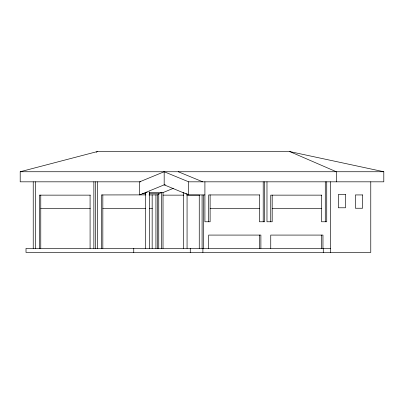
<?xml version="1.0" encoding="UTF-8"?>
<svg xmlns="http://www.w3.org/2000/svg" width="404" height="404" viewBox="0 0 404 404"><rect width="100%" height="100%" fill="white"/><g stroke="black" fill="none" stroke-linecap="round" stroke-linejoin="round"><path stroke-width="0.61" d="M96.268 152.273L97.308 151.566L289.724 151.566L383.8 171.74L383.8 181.825L188.668 181.825L164.175 171.74L139.688 181.825L139.688 194.885L164.175 184.85L165.398 184.85M149.384 193.728L158.752 193.728L161.58 192.567L161.58 248.399M149.026 194.94L157.373 194.885L159.07 194.188M149.086 192.567L163.024 192.567L173.301 188.36M140.597 181.825L20.2 181.825L20.2 171.74L97.308 151.566M20.2 171.74L383.8 171.74M145.339 192.567L147.213 192.567M183.017 192.612L183.977 192.612M142.516 193.728L145.637 193.728M185.84 193.774L187.092 193.774M145.935 194.885L101.394 194.94L101.394 248.399M164.175 171.74L164.175 184.85L188.668 194.94L204.909 194.94M259.636 194.94L208.676 194.94L208.676 221.771M90.279 195.142L39.319 195.142L39.319 248.399M163.024 195.142L183.744 195.142M186.885 195.142L199.445 195.142M321.705 195.142L270.746 195.142L270.746 221.771M40.764 208.454L90.279 208.454M102.833 208.454L145.455 208.454M149.217 208.454L152.353 208.454M210.12 208.454L259.636 208.454M272.19 208.454L321.705 208.454M330.497 248.399L26.013 248.399L26.013 252.434L370.771 252.434L370.771 181.825M178.255 171.74L202.742 181.825M289.724 151.566L336.305 171.74L336.305 181.825M330.497 181.825L330.497 252.434M326.73 181.825L326.73 221.771L321.518 221.771L321.518 195.142M325.286 181.825L325.286 221.771M323.276 248.399L323.276 252.434M322.963 248.399L322.963 235.083L270.746 235.083L270.746 248.399M321.518 235.083L321.518 248.399M272.19 195.142L272.19 221.771L266.978 221.771L266.978 181.825M264.655 181.825L264.655 221.771L259.444 221.771L259.444 194.94M263.211 181.825L263.211 221.771M260.888 248.399L260.888 235.083L208.676 235.083L208.676 248.399M259.444 235.083L259.444 248.399M210.12 194.94L210.12 221.771L204.909 221.771L204.909 181.825M203.525 195.031L203.525 248.399M202.899 248.399L202.899 252.434M202.081 195.031L202.081 248.399M199.258 195.117L199.258 248.399M190.269 248.399L190.269 252.434M188.668 181.825L188.668 194.94M187.067 194.364L187.067 248.399M183.3 192.481L183.3 248.399M163.024 192.567L163.024 248.399M158.752 193.728L158.752 248.399M157.373 194.885L157.373 248.399M155.929 194.885L155.929 248.399M152.162 194.94L152.162 248.399M149.52 191.855L149.52 248.399M145.485 193.112L145.485 248.399M133.754 248.399L133.754 252.434M102.833 194.94L102.833 248.399M97.627 181.825L97.627 248.399M95.299 181.825L95.299 248.399M93.854 181.825L93.854 248.399M90.087 195.142L90.087 248.399M40.764 195.142L40.764 248.399M35.552 181.825L35.552 248.399M33.229 181.825L33.229 248.399M345.491 194.47L338.345 194.47L338.345 207.782L345.491 207.782L345.491 194.47M362.545 194.935L355.399 194.935L355.399 208.247L362.545 208.247L362.545 194.935"/></g></svg>
